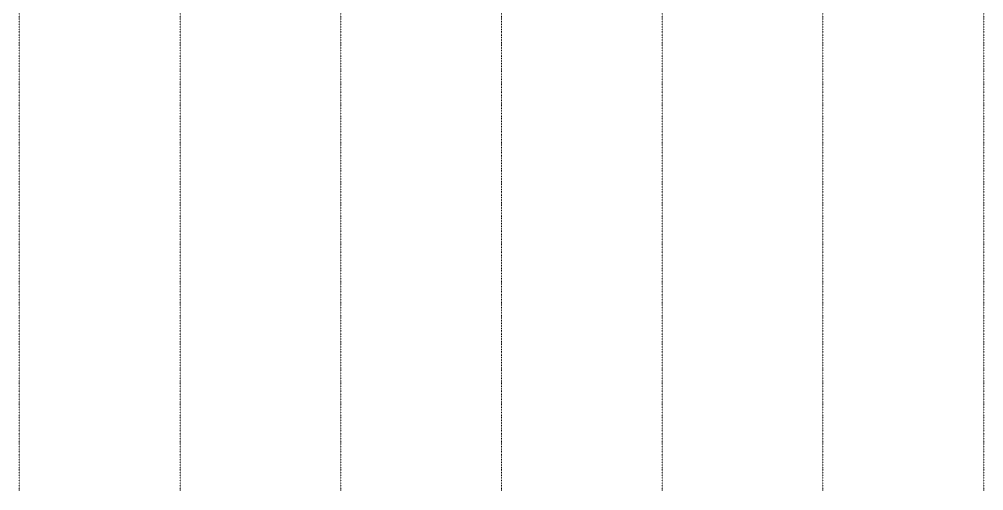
# Model space of a CAD drawing. Extents: x -32000 to 416743, y -254124 to 144214.
# Drawn here: x 176400 to 226800, y -29000 to -4366 of the extents above; entities that cross this region are included whole.
import ezdxf

# ---------------------------------------------------------------- set-up
doc = ezdxf.new("R2010")
doc.units = 0
doc.header["$LTSCALE"] = 10
doc.linetypes.add('H12PL4$0$JJP_三點線', pattern=[0.9, 0.3, -0.15, 0, -0.15, 0, -0.15, 0, -0.15])
doc.linetypes.add('XFM7P40ICA$0$H12PL4$0$JJP_三點線', pattern=[0.9, 0.3, -0.15, 0, -0.15, 0, -0.15, 0, -0.15])
doc.layers.add('H12PL4$0$S-GRID', color=252, linetype='Continuous')
doc.layers.add('XFM7P40ICA$0$H12PL4$0$S-GRID', color=252, linetype='Continuous')

# ---------------------------------------------------------------- blocks, each defined once
blk = doc.blocks.new('H12PL4')
at = {"layer": 'H12PL4$0$S-GRID', "linetype": 'H12PL4$0$JJP_三點線', "lineweight": 0}
for p, q in [((176400, 128250), (176400, -28000)), ((184800, 128250), (184800, -28000)), ((193200, 128250), (193200, -28000)), ((201600, 128250), (201600, -28000)), ((210000, 128250), (210000, -28000)), ((218400, 128250), (218400, -28000)), ((226800, 128250), (226800, -28000)), ((176400, -28000), (176400, -29000)), ((184800, -28000), (184800, -29000)), ((193200, -28000), (193200, -29000)), ((201600, -28000), (201600, -29000)), ((210000, -28000), (210000, -29000)), ((218400, -28000), (218400, -29000)), ((226800, -28000), (226800, -29000))]:
    blk.add_line(p, q, dxfattribs=at)
blk = doc.blocks.new('XFM7P40ICA$0$H12PL4')
at = {"layer": 'XFM7P40ICA$0$H12PL4$0$S-GRID', "linetype": 'XFM7P40ICA$0$H12PL4$0$JJP_三點線', "lineweight": 0}
for p, q in [((176400, 128250), (176400, -28000)), ((184800, 128250), (184800, -28000)), ((193200, 128250), (193200, -28000)), ((201600, 128250), (201600, -28000)), ((210000, 128250), (210000, -28000)), ((218400, 128250), (218400, -28000)), ((226800, 128250), (226800, -28000)), ((176400, -28000), (176400, -29000)), ((184800, -28000), (184800, -29000)), ((193200, -28000), (193200, -29000)), ((201600, -28000), (201600, -29000)), ((210000, -28000), (210000, -29000)), ((218400, -28000), (218400, -29000)), ((226800, -28000), (226800, -29000))]:
    blk.add_line(p, q, dxfattribs=at)
blk = doc.blocks.new('XFM7P40ICA')
blk.add_blockref('XFM7P40ICA$0$H12PL4', (0, 0))

msp = doc.modelspace()

# ---------------------------------------------------------------- block references
for name in ['H12PL4', 'XFM7P40ICA']:
    msp.add_blockref(name, (0, 0))

doc.saveas('drawing.dxf')
